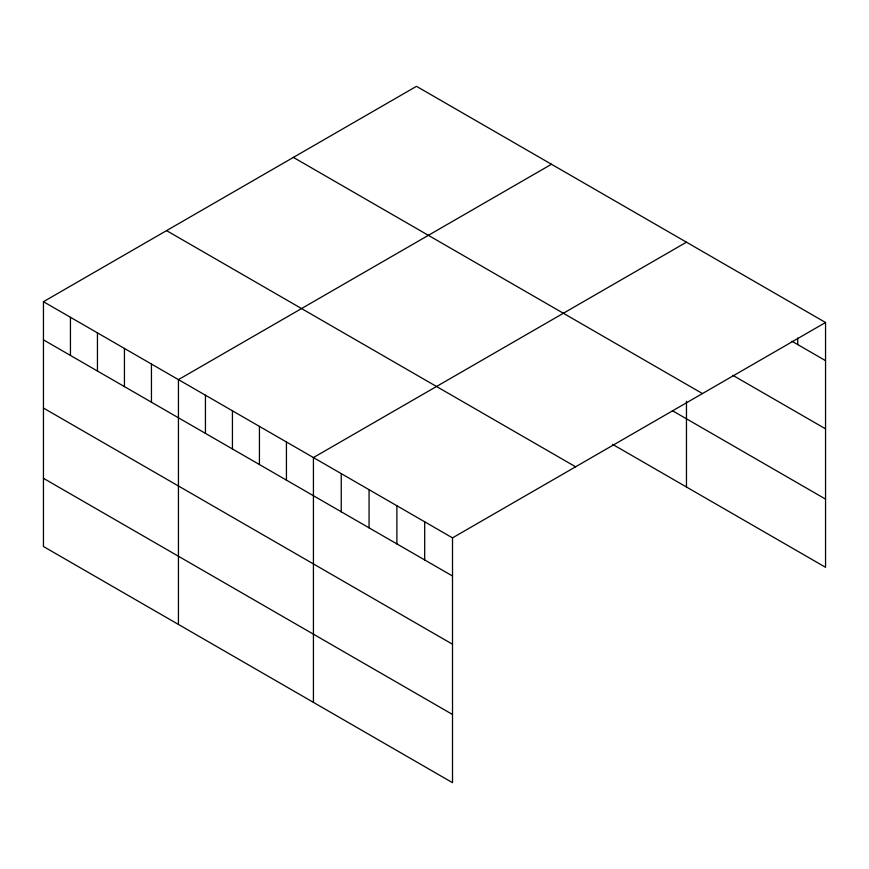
<?xml version="1.0" encoding="UTF-8"?>
<svg xmlns="http://www.w3.org/2000/svg" width="869" height="869" viewBox="0 0 869 869"><rect width="100%" height="100%" fill="white"/><g stroke="black" fill="none" stroke-linecap="round" stroke-linejoin="round"><path stroke-width="1.3" d="M43.45 301.695L452.51 537.868L452.51 782.676L43.45 546.503L43.45 301.695L416.49 86.324L825.55 322.497L825.55 567.305L612.515 444.309M551.478 164.263L178.438 379.634L178.438 624.442M686.467 242.19L313.427 457.561L313.427 702.38M452.51 537.868L825.55 322.497M791.941 341.245L825.55 360.646M732.828 375.31L825.55 428.841M293.385 157.398L702.445 393.559M672.378 410.679L825.55 499.11M166.555 230.622L575.615 466.794M43.45 339.855L452.51 576.017M43.45 408.05L452.51 644.222M43.45 478.308L452.51 714.481M797.731 338.008L797.731 344.591M686.467 401.25L686.467 487.009M424.691 521.802L424.691 559.962M396.883 505.747L396.883 543.896M369.064 489.681L369.064 527.841M341.245 473.627L341.245 511.787M286.433 441.984L286.433 480.133M259.429 426.397L259.429 464.546M232.436 410.809L232.436 448.958M205.442 395.221L205.442 433.37M151.445 364.046L151.445 402.195M124.441 348.458L124.441 386.607M97.447 332.87L97.447 371.03M70.443 317.283L70.443 355.443"/></g></svg>
